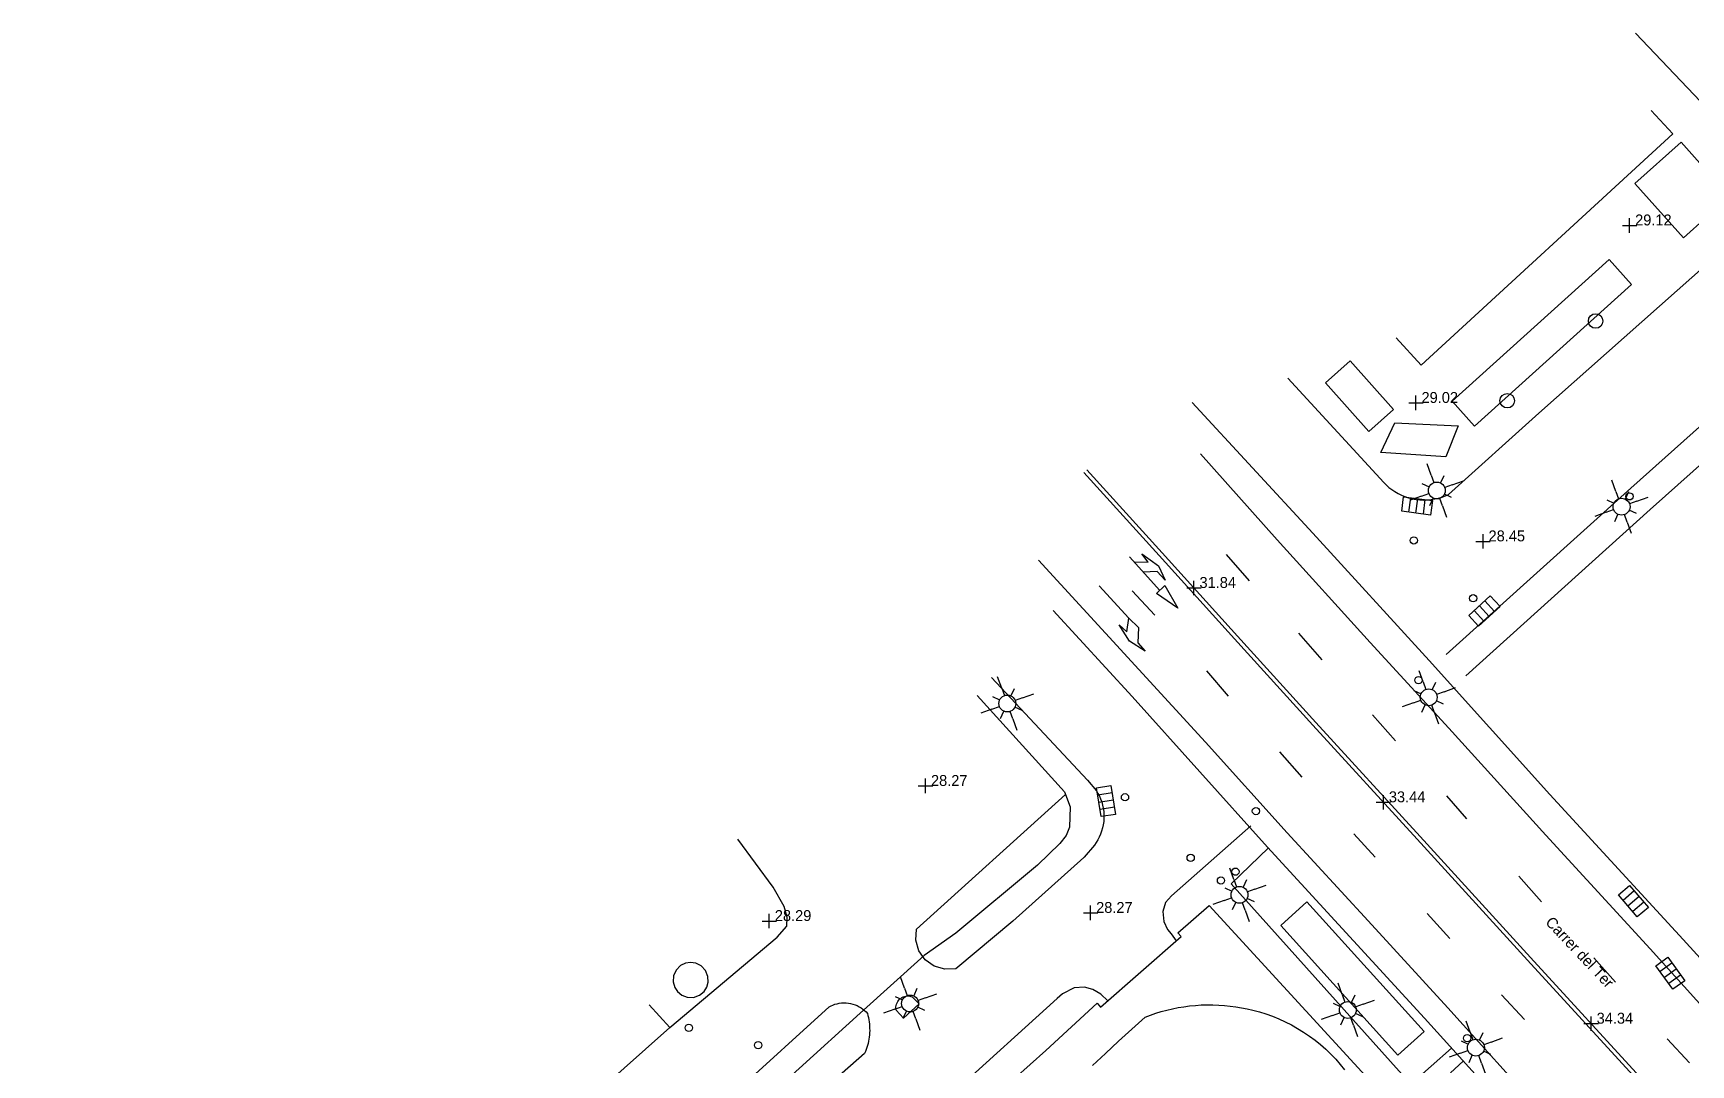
# Model space of a CAD drawing. Extents: x 471511 to 473316, y 4381952 to 4383346.
# Drawn here: x 472089.2 to 472203.2, y 4382575.7 to 4382646.6 of the extents above; entities that cross this region are included whole.
import ezdxf
from ezdxf.enums import TextEntityAlignment as Align

# ---------------------------------------------------------------- set-up
doc = ezdxf.new("R2010")
doc.units = 0
doc.header["$LTSCALE"] = 4
doc.header["$MEASUREMENT"] = 0
doc.header["$PDMODE"] = 2
doc.header["$PDSIZE"] = 0.5
doc.layers.get('0').update_dxf_attribs({"linetype": 'CONTINUOUS'})
for name, color, linetype in [('290', 253, 'CONTINUOUS'), ('293', 7, 'CONTINUOUS'), ('400', 7, 'CONTINUOUS'), ('410', 201, 'CONTINUOUS'), ('411', 12, 'CONTINUOUS'), ('412', 252, 'CONTINUOUS'), ('419', 252, 'CONTINUOUS'), ('424', 7, 'CONTINUOUS'), ('440', 7, 'CONTINUOUS'), ('444', 7, 'CONTINUOUS'), ('7101', 7, 'CONTINUOUS'), ('7202', 7, 'CONTINUOUS'), ('7400', 2, 'CONTINUOUS'), ('7435', 7, 'CONTINUOUS'), ('7440', 7, 'CONTINUOUS'), ('8405', 7, 'CONTINUOUS')]:
    doc.layers.add(name, color=color, linetype=linetype)

# ---------------------------------------------------------------- blocks, each defined once
blk = doc.blocks.new('FAROLA')
at = {"color": 7}
for p, q in [((0.43, 1.04), (0.75, 1.8)), ((-1.04, 0.43), (-1.8, 0.75)), ((-1.04, 0.43), (-0.54, 0.22)), ((-0.43, 1.04), (-0.22, 0.54)), ((0.43, 1.04), (0.22, 0.54)), ((1.04, 0.43), (0.54, 0.22)), ((-1.04, -0.43), (-0.54, -0.22)), ((-0.43, -1.04), (-0.75, -1.8)), ((-0.43, -1.04), (-0.22, -0.54)), ((0.43, -1.04), (0.22, -0.54)), ((1.04, -0.43), (0.54, -0.22)), ((1.04, -0.43), (1.8, -0.75))]:
    blk.add_line(p, q, dxfattribs=at)
blk.add_circle((0, 0), 0.58, dxfattribs=at)
blk = doc.blocks.new('MOJON')
blk.add_circle((0, 0), 0.25)
blk = doc.blocks.new('REJILLA')
at = {"color": 7}
for p, q in [((-0.5, 0.5), (-0.5, -0.5)), ((0.01, 0.5), (0.01, -0.5)), ((0.51, 0.5), (0.51, -0.5))]:
    blk.add_line(p, q, dxfattribs=at)
blk.add_lwpolyline([(-1, -0.5), (-1, 0.5), (1, 0.5), (1, -0.5)], close=True, dxfattribs=at)
blk = doc.blocks.new('POSTE')
at = {"color": 7}
blk.add_circle((0, 0), 0.5, dxfattribs=at)
blk = doc.blocks.new('COTA')
at = {"color": 7}
blk.add_point((0, 0), dxfattribs=at)

msp = doc.modelspace()

# ---------------------------------------------------------------- linework, layer by layer
at = {"layer": '290'}
for points in [[(472202.571, 4382639.145, 29.539), (472205.916, 4382635.41, 28.715), (472202.739, 4382632.553, 28.774), (472199.395, 4382636.288, 29.598)], [(472186.818, 4382621.324, 29.059), (472197.618, 4382631.062, 29.089), (472199.171, 4382629.341, 28.789), (472188.37, 4382619.603, 28.759)], [(472179.801, 4382624.095, 29.089), (472182.779, 4382620.752, 29.029), (472181.08, 4382619.243, 28.759), (472178.102, 4382622.587, 28.819)], [(472182.885, 4382619.832, 28.849), (472187.235, 4382619.619, 28.804), (472186.393, 4382617.483, 28.684), (472181.915, 4382617.789, 28.639)], [(472167.064, 4382608.644, 31.67), (472167.937, 4382607.082, 31.715), (472166.472, 4382608.08, 31.685)], [(472165.245, 4382605.747, 31.655), (472165.194, 4382604.704, 31.67), (472165.708, 4382604.13, 31.73), (472164.628, 4382604.821, 31.76), (472163.9, 4382605.934, 31.715), (472164.439, 4382605.457, 31.715), (472164.576, 4382606.39, 31.64)]]:
    msp.add_polyline3d(points, close=True, dxfattribs=at)
for points in [[(472235.093, 4382537.852, 31.857), (472230.663, 4382541.946, 32.352), (472224.142, 4382547.869, 33.207), (472218.257, 4382554.132, 33.687), (472210.421, 4382562.707, 34.092), (472199.784, 4382574.367, 34.437), (472192.012, 4382582.862, 34.227), (472184.408, 4382591.191, 33.657), (472177.23, 4382599.029, 32.982), (472171.848, 4382604.975, 32.277), (472166.667, 4382610.696, 31.512), (472161.472, 4382616.409, 30.852)], [(472235.283, 4382538.057, 31.858), (472230.852, 4382542.152, 32.353), (472224.338, 4382548.069, 33.208), (472218.462, 4382554.322, 33.688), (472210.628, 4382562.896, 34.093), (472199.99, 4382574.556, 34.438), (472192.218, 4382583.051, 34.228), (472184.615, 4382591.38, 33.658), (472177.437, 4382599.217, 32.983), (472172.056, 4382605.162, 32.278), (472166.874, 4382610.884, 31.513), (472161.679, 4382616.597, 30.853)], [(472166.71, 4382608.307, 31.679), (472164.615, 4382610.601, 31.484)], [(472164.924, 4382610.263, 31.513), (472165.907, 4382610.251, 31.543), (472165.48, 4382610.822, 31.513), (472166.612, 4382609.994, 31.498), (472167.079, 4382609.009, 31.513), (472166.526, 4382609.612, 31.513), (472165.564, 4382609.562, 31.572)], [(472171.268, 4382610.779, 31.79), (472172.864, 4382608.963, 32.03)], [(472164.576, 4382606.39, 31.64), (472162.532, 4382608.619, 31.4)], [(472166.357, 4382606.593, 31.715), (472164.811, 4382608.28, 31.58)], [(472176.258, 4382605.358, 32.45), (472177.851, 4382603.526, 32.705)], [(472171.442, 4382601.015, 32.495), (472169.936, 4382602.774, 32.39)], [(472181.353, 4382599.73, 33.05), (472182.934, 4382597.942, 33.26)], [(472176.498, 4382595.46, 33.095), (472174.977, 4382597.197, 32.93)], [(472186.438, 4382594.171, 33.575), (472187.815, 4382592.581, 33.785)], [(472181.533, 4382589.947, 33.635), (472180.048, 4382591.55, 33.53)], [(472191.4, 4382588.645, 33.98), (472192.981, 4382586.874, 34.055)], [(472186.654, 4382584.342, 34.025), (472185.102, 4382586.077, 33.905)], [(472196.573, 4382583.018, 34.235), (472198.059, 4382581.35, 34.4)], [(472191.799, 4382578.77, 34.265), (472190.209, 4382580.483, 34.16)], [(472201.608, 4382577.45, 34.355), (472203.146, 4382575.806, 34.355)]]:
    msp.add_polyline3d(points, dxfattribs=at)
at = {"layer": '293'}
for points in [[(472168.924, 4382621.234, 31.894), (472177.228, 4382612.248, 32.909), (472185.249, 4382603.475, 34.094), (472193.553, 4382594.262, 34.954), (472202.717, 4382584.292, 35.236), (472214.897, 4382570.924, 35.236), (472228.234, 4382556.214, 34.517), (472236.287, 4382547.358, 33.36), (472245.701, 4382537.031, 31.95)], [(472197.323, 4382565.163, 35.109), (472184.912, 4382578.867, 34.841), (472174.119, 4382590.645, 34.037), (472164.795, 4382601.007, 32.895), (472159.362, 4382606.92, 32.176)]]:
    msp.add_polyline3d(points, dxfattribs=at)
at = {"layer": '400'}
msp.add_polyline3d([(472176.826, 4382586.87, 31.541), (472184.888, 4382577.953, 31.541), (472183.093, 4382576.33, 31.372), (472175.031, 4382585.247, 31.372)], close=True, dxfattribs=at)
msp.add_polyline3d([(472131.582, 4382579.791, 34.853), (472132.983, 4382578.218, 34.84), (472115.394, 4382562.561, 36.52), (472116.378, 4382561.456, 36.52), (472054.52, 4382506.389, 36.64), (472052.237, 4382508.953, 36.653)], dxfattribs=at)
at = {"layer": '410'}
for points in [[(472155.125, 4382602.305, 28.525), (472161.728, 4382595.241, 28.455), (472162.348, 4382594.517, 28.511), (472162.454, 4382594.339, 28.5), (472162.55, 4382594.151, 28.49), (472162.636, 4382593.953, 28.48), (472162.709, 4382593.747, 28.471), (472162.769, 4382593.534, 28.462), (472162.815, 4382593.315, 28.455), (472162.845, 4382593.092, 28.448), (472162.861, 4382592.865, 28.443), (472162.861, 4382592.637, 28.438), (472162.845, 4382592.409, 28.435), (472162.813, 4382592.184, 28.433), (472162.766, 4382591.961, 28.432), (472162.704, 4382591.744, 28.432), (472162.628, 4382591.534, 28.433), (472162.538, 4382591.331, 28.436), (472162.437, 4382591.137, 28.439), (472162.325, 4382590.953, 28.444), (472162.203, 4382590.78, 28.449), (472161.505, 4382589.951, 28.455), (472161.505, 4382589.951, 28.449), (472161.482, 4382589.923, 28.449), (472156.59, 4382585.555, 28.392), (472152.669, 4382582.271, 28.378), (472151.913, 4382582.235, 28.388), (472151.187, 4382582.449, 28.392), (472150.572, 4382582.889, 28.39), (472150.135, 4382583.507, 28.381), (472149.925, 4382584.234, 28.368), (472149.965, 4382584.99, 28.35), (472160.211, 4382594.261, 28.504)], [(472102.311, 4382525.59, 29.854), (472111.796, 4382534.313, 29.209), (472122.52, 4382544.144, 29.089), (472132.856, 4382553.342, 29.284), (472145.925, 4382565.077, 29.194), (472158.855, 4382576.646, 29.464), (472162.39, 4382579.894, 29.464), (472162.635, 4382579.627, 29.464), (472168.175, 4382584.488, 29.464), (472167.949, 4382584.734, 29.464), (472170.112, 4382586.633, 29.599)], [(472162.08, 4382575.604, 28.337), (472162.974, 4382576.447, 28.335), (472163.874, 4382577.284, 28.355), (472164.779, 4382578.114, 28.396), (472165.69, 4382578.937, 28.457), (472166.057, 4382579.077, 28.466), (472166.429, 4382579.205, 28.473), (472166.807, 4382579.321, 28.48), (472167.19, 4382579.425, 28.485), (472167.577, 4382579.517, 28.488), (472167.969, 4382579.596, 28.49), (472168.363, 4382579.662, 28.491), (472168.761, 4382579.714, 28.491), (472169.16, 4382579.754, 28.489), (472169.56, 4382579.779, 28.486), (472169.96, 4382579.792, 28.481), (472170.361, 4382579.791, 28.475), (472170.761, 4382579.777, 28.468), (472171.159, 4382579.749, 28.459), (472171.555, 4382579.708, 28.449), (472171.948, 4382579.655, 28.438), (472172.338, 4382579.588, 28.425), (472172.723, 4382579.509, 28.412), (472173.104, 4382579.418, 28.397), (472173.556, 4382579.298, 28.4), (472174.006, 4382579.158, 28.402), (472174.453, 4382578.998, 28.403), (472174.896, 4382578.819, 28.404), (472175.333, 4382578.621, 28.404), (472175.762, 4382578.404, 28.403), (472176.184, 4382578.168, 28.402), (472176.596, 4382577.914, 28.4), (472176.997, 4382577.642, 28.398), (472177.387, 4382577.353, 28.394), (472177.763, 4382577.048, 28.39), (472178.126, 4382576.728, 28.386), (472178.475, 4382576.394, 28.381), (472178.808, 4382576.046, 28.375), (472179.124, 4382575.686, 28.368), (472179.424, 4382575.314, 28.361)]]:
    msp.add_polyline3d(points, dxfattribs=at)
at = {"layer": '411'}
for points in [[(472187.754, 4382602.418, 28.519), (472200.45, 4382613.863, 28.564), (472214.391, 4382626.297, 28.594), (472227.124, 4382637.746, 28.594), (472233.76, 4382643.607, 28.644)], [(472175.51, 4382622.905, 28.624), (472182.113, 4382615.727, 28.549), (472182.284, 4382615.556, 28.548), (472182.468, 4382615.394, 28.548), (472182.666, 4382615.241, 28.547), (472182.876, 4382615.1, 28.547), (472183.099, 4382614.972, 28.547), (472183.332, 4382614.857, 28.547), (472183.574, 4382614.758, 28.547), (472183.824, 4382614.676, 28.547), (472184.08, 4382614.61, 28.548), (472184.34, 4382614.563, 28.549), (472184.602, 4382614.533, 28.55), (472184.865, 4382614.522, 28.551), (472185.127, 4382614.528, 28.553), (472185.385, 4382614.553, 28.554), (472185.638, 4382614.594, 28.556), (472185.885, 4382614.651, 28.558), (472186.125, 4382614.724, 28.56), (472186.355, 4382614.81, 28.562), (472186.574, 4382614.909, 28.564), (472192.796, 4382620.503, 28.564), (472205.741, 4382631.976, 28.579)], [(472186.42, 4382603.898, 28.534), (472199.12, 4382615.346, 28.579), (472213.062, 4382627.781, 28.609)], [(472169.498, 4382617.698, 31.13), (472174.787, 4382611.786, 31.94), (472181.193, 4382604.712, 32.9), (472186.601, 4382598.822, 33.5), (472193.272, 4382591.456, 34.115), (472200.453, 4382583.635, 34.385), (472208.53, 4382574.693, 34.43), (472216.099, 4382566.373, 34.16), (472223.727, 4382558.002, 33.74), (472230.566, 4382550.534, 33.02), (472238.57, 4382541.875, 31.775), (472244.004, 4382535.929, 31.04)], [(472230.62, 4382531.439, 31.565), (472221.763, 4382541.005, 32.84), (472215.342, 4382547.972, 33.485), (472209.164, 4382554.703, 33.905), (472203.3, 4382561.093, 34.22), (472199.303, 4382565.447, 34.52), (472193.065, 4382572.326, 34.505), (472186.519, 4382579.591, 34.265), (472181.041, 4382585.571, 33.8), (472175.477, 4382591.634, 33.455), (472169.858, 4382597.851, 32.66), (472162.96, 4382605.367, 31.85), (472158.362, 4382610.376, 31.25)], [(472132.983, 4382578.218, 28.504), (472140.38, 4382584.446, 28.534), (472141.05, 4382585.206, 28.474), (472141.062, 4382585.815, 28.474), (472140.856, 4382586.561, 28.474), (472140.107, 4382587.878, 28.474), (472137.674, 4382591.18, 28.174)], [(472172.96, 4382592.113, 28.511), (472167.513, 4382587.287, 28.497), (472167.1, 4382586.824, 28.511), (472166.913, 4382586.207, 28.525), (472166.986, 4382585.511, 28.54), (472167.238, 4382584.982, 28.554), (472167.488, 4382584.682, 28.554), (472167.837, 4382584.192, 28.554)], [(472174.177, 4382590.601, 28.525), (472171.628, 4382588.107, 28.525)], [(472163.12, 4382580.053, 28.554), (472162.639, 4382580.521, 28.511), (472162.105, 4382580.849, 28.455), (472161.517, 4382580.996, 28.455), (472160.815, 4382580.967, 28.455), (472160.013, 4382580.55, 28.455), (472159.636, 4382580.232, 28.455), (472152.562, 4382573.796, 28.384), (472142.765, 4382565.097, 28.469), (472130.7, 4382554.331, 28.37), (472118.614, 4382543.485, 28.159), (472111.217, 4382536.967, 28.187), (472110.847, 4382536.348, 28.229), (472110.649, 4382535.758, 28.243), (472110.64, 4382535.065, 28.243), (472110.81, 4382534.613, 28.243), (472110.97, 4382534.318, 28.243), (472111.179, 4382534.059, 28.243), (472111.335, 4382533.889, 28.229)], [(472137.601, 4382573.879, 28.272), (472143.961, 4382579.645, 28.258), (472144.085, 4382579.713, 28.264), (472144.217, 4382579.773, 28.271), (472144.356, 4382579.825, 28.277), (472144.501, 4382579.867, 28.283), (472144.651, 4382579.899, 28.289), (472144.805, 4382579.92, 28.295), (472144.962, 4382579.929, 28.301), (472145.12, 4382579.927, 28.306), (472145.279, 4382579.912, 28.31), (472145.435, 4382579.885, 28.315), (472145.59, 4382579.845, 28.318), (472145.739, 4382579.795, 28.321), (472145.884, 4382579.733, 28.324), (472146.022, 4382579.662, 28.326), (472146.153, 4382579.581, 28.327), (472146.275, 4382579.492, 28.328), (472146.389, 4382579.397, 28.329), (472146.493, 4382579.296, 28.329), (472146.588, 4382579.19, 28.328), (472146.626, 4382579.049, 28.33), (472146.658, 4382578.906, 28.333), (472146.686, 4382578.762, 28.337), (472146.708, 4382578.616, 28.343), (472146.725, 4382578.468, 28.35), (472146.737, 4382578.32, 28.358), (472146.743, 4382578.171, 28.367), (472146.744, 4382578.022, 28.378), (472146.739, 4382577.872, 28.389), (472146.728, 4382577.723, 28.402), (472146.712, 4382577.575, 28.417), (472146.691, 4382577.428, 28.432), (472146.664, 4382577.281, 28.448), (472146.631, 4382577.137, 28.466), (472146.594, 4382576.995, 28.485), (472146.551, 4382576.854, 28.504), (472146.504, 4382576.716, 28.524), (472146.451, 4382576.581, 28.546), (472146.394, 4382576.449, 28.568), (472140.458, 4382571.209, 28.554)]]:
    msp.add_polyline3d(points, dxfattribs=at)
msp.add_polyline3d([(472149.659, 4382580.35, 28.441), (472150.146, 4382579.866, 28.441), (472149.079, 4382578.861, 28.441), (472148.556, 4382579.416, 28.441), (472148.546, 4382579.493, 28.441), (472148.543, 4382579.575, 28.441), (472148.549, 4382579.661, 28.441), (472148.564, 4382579.749, 28.441), (472148.589, 4382579.838, 28.441), (472148.626, 4382579.926, 28.441), (472148.674, 4382580.012, 28.441), (472148.732, 4382580.093, 28.441), (472148.801, 4382580.167, 28.441), (472148.878, 4382580.232, 28.441), (472148.962, 4382580.288, 28.441), (472149.051, 4382580.332, 28.441), (472149.144, 4382580.365, 28.441), (472149.237, 4382580.386, 28.441), (472149.329, 4382580.397, 28.441), (472149.418, 4382580.397, 28.441), (472149.504, 4382580.389, 28.441), (472149.584, 4382580.373, 28.441)], close=True, dxfattribs=at)
at = {"layer": '412'}
msp.add_polyline3d([(472154.146, 4382601.078, 29.047), (472160.139, 4382594.453, 29.047), (472160.529, 4382593.415, 29.047), (472160.485, 4382592.024, 29.104), (472160.263, 4382591.44, 29.118), (472159.831, 4382590.888, 29.132), (472158.296, 4382589.407, 29.132), (472152.664, 4382584.726, 29.216), (472150.504, 4382583.175, 29.209), (472146.093, 4382579.212, 29.216), (472137.692, 4382571.609, 29.294), (472126.214, 4382561.261, 29.287), (472111.914, 4382548.35, 28.977), (472100.03, 4382537.797, 28.963), (472089.128, 4382527.858, 28.977), (472078.233, 4382518.459, 28.934), (472067.927, 4382509.144, 28.906), (472056.063, 4382498.422, 28.892), (472043.493, 4382487.175, 28.892), (472023.496, 4382469.464, 28.596), (472021.034, 4382468.01, 28.793), (472019.531, 4382467.972, 29.639), (472018.115, 4382469.566, 29.625)], dxfattribs=at)
at = {"layer": '419'}
msp.add_polyline3d([(472187.588, 4382575.912, 34.292), (472186.72, 4382575.118, 34.25), (472189.38, 4382572.206, 32.586), (472187.562, 4382570.574, 32.586), (472183.984, 4382574.338, 34.532), (472186.784, 4382576.8, 34.395)], dxfattribs=at)
at = {"layer": '424'}
for points in [[(472208.392, 4382637.236, 29.629), (472199.432, 4382646.643, 30.004)], [(472183.984, 4382574.338, 29.766), (472171.628, 4382588.107, 29.047)], [(472170.112, 4382586.633, 28.999), (472185.203, 4382570.176, 29.539), (472167.395, 4382554.353, 29.539), (472150.986, 4382539.62, 29.509), (472136.225, 4382526.429, 29.479), (472121.987, 4382513.785, 29.539), (472124.623, 4382510.887, 29.374)]]:
    msp.add_polyline3d(points, dxfattribs=at)
at = {"layer": '440'}
msp.add_polyline3d([(472135.54, 4382581.004, 32.41), (472135.635, 4382581.346, 32.407), (472135.619, 4382581.748, 32.401), (472135.456, 4382582.148, 32.394), (472135.159, 4382582.468, 32.387), (472134.789, 4382582.656, 32.381), (472134.421, 4382582.709, 32.377), (472134.08, 4382582.657, 32.375), (472133.732, 4382582.486, 32.374), (472133.434, 4382582.183, 32.376), (472133.255, 4382581.783, 32.379), (472133.229, 4382581.36, 32.385), (472133.334, 4382580.986, 32.391), (472133.523, 4382580.698, 32.397), (472133.808, 4382580.459, 32.402), (472134.195, 4382580.309, 32.408), (472134.631, 4382580.302, 32.412), (472135.038, 4382580.448, 32.414), (472135.348, 4382580.703, 32.413)], close=True, dxfattribs=at)
at = {"layer": '444'}
msp.add_polyline3d([(472200.507, 4382641.326, 38.762), (472201.997, 4382639.705, 38.752), (472184.692, 4382623.798, 38.752), (472182.971, 4382625.67, 38.752)], dxfattribs=at)

# ---------------------------------------------------------------- block references
at = {"layer": '7101'}
for p in [(472199.033, 4382633.416, 29.122), (472184.335, 4382621.202, 29.017), (472188.948, 4382611.676, 28.447), (472169.058, 4382608.472, 31.835), (472150.583, 4382594.85, 28.271), (472182.088, 4382593.725, 33.439), (472161.946, 4382586.114, 28.267), (472139.839, 4382585.555, 28.286), (472196.387, 4382578.494, 34.34)]:
    msp.add_blockref('COTA', p, dxfattribs=at)
at = {"layer": '7202', "rotation": 222.6000043791743}
for p in [(472196.694, 4382626.838, 28.849), (472190.612, 4382621.354, 28.684)]:
    msp.add_blockref('POSTE', p, dxfattribs=at)
at = {"layer": '7400', "rotation": 222.6000043791743}
for p in [(472185.768, 4382615.175, 28.504), (472198.48, 4382614.062, 28.534), (472156.214, 4382600.52, 28.547), (472185.21, 4382600.947, 33.32), (472172.193, 4382587.361, 28.849), (472149.525, 4382579.883, 28.427), (472179.648, 4382579.436, 29.269), (472188.458, 4382576.843, 34.295)]:
    msp.add_blockref('FAROLA', p, dxfattribs=at)
at = {"layer": '7435'}
for p, rotation in [((472184.41, 4382614.116, 28.477), 172.4999986637517), ((472189.04, 4382606.89, 28.462), 222.4999982764334), ((472163.008, 4382593.804, 28.328), 278.9999978387637), ((472199.293, 4382586.918, 34.167), 310.4999975947532), ((472201.835, 4382581.961, 34.242), 305.7000098389668)]:
    msp.add_blockref('REJILLA', p, dxfattribs=dict(at, rotation=rotation))
at = {"layer": '7440', "rotation": 222.6000043791743}
for p in [(472199.027, 4382614.773, 28.594), (472184.189, 4382611.742, 28.519), (472188.264, 4382607.761, 28.519), (472184.503, 4382602.122, 33.125), (472164.313, 4382594.068, 28.413), (472173.321, 4382593.12, 33.125), (472168.831, 4382589.902, 28.413), (472171.91, 4382588.95, 28.61), (472170.916, 4382588.341, 28.652), (472134.301, 4382578.21, 28.201), (472187.86, 4382577.497, 34.295), (472139.073, 4382577.011, 28.06)]:
    msp.add_blockref('MOJON', p, dxfattribs=at)

# ---------------------------------------------------------------- texts
at = {"layer": '7101'}
for s, p in [('29.12', (472199.413, 4382633.416, 29.12)), ('29.02', (472184.715, 4382621.202, 29.02)), ('28.45', (472189.328, 4382611.676, 28.45)), ('31.84', (472169.438, 4382608.472, 31.84)), ('28.27', (472150.963, 4382594.85, 28.27)), ('33.44', (472182.468, 4382593.725, 33.44)), ('28.27', (472162.326, 4382586.114, 28.27)), ('28.29', (472140.219, 4382585.555, 28.29)), ('34.34', (472196.767, 4382578.494, 34.34))]:
    msp.add_text(s, height=0.75, dxfattribs=at).set_placement(p)
at = {"layer": '8405'}
msp.add_text('Carrer del Ter', height=0.75, rotation=-46.7, dxfattribs=at).set_placement((472195.605, 4382583.412), align=Align.MIDDLE_CENTER)

doc.saveas('drawing.dxf')
